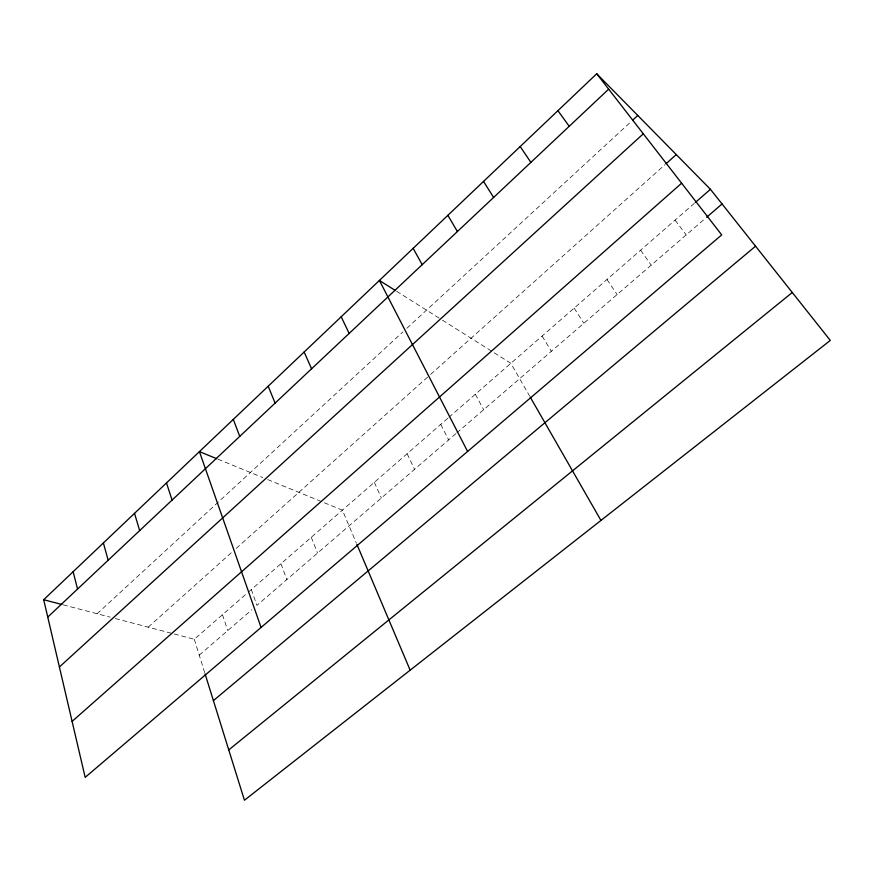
<?xml version="1.0" encoding="UTF-8"?>
<svg xmlns="http://www.w3.org/2000/svg" width="874" height="874" viewBox="0 0 874 874"><rect width="100%" height="100%" fill="white"/><g stroke="black" fill="none" stroke-linecap="round" stroke-linejoin="round"><path stroke-width="0.66" stroke-dasharray="4.37 3.28" d="M97.134 613.756L402.969 331.858M406.902 328.242L631.826 120.929M148.198 627.161L232.233 551.953M236.253 548.359L429.626 375.307M430.642 374.4L665.125 164.552M174.166 633.978L194.301 639.265L247.364 593.009M248.358 592.146L447.881 418.198M448.897 417.313L694.273 203.402M199.25 655.161L251.898 609.735M455.857 433.701L256.934 605.387L251.341 589.535M456.894 432.816L705.657 218.129M63.146 604.83L110.135 617.164M115.335 618.53L171.654 633.322M217.997 459.221L262.757 477.543M267.695 479.575L342.4 510.154L356.384 543.169M396.599 291.282L441.315 319.469M442.452 320.19L510.842 363.311L529.491 395.813M675.078 220.128L686.188 234.931M640.609 250.183L651.206 265.117M606.982 279.505L617.099 294.549M574.163 308.107L583.821 323.271M542.131 336.042L551.352 351.293M475.336 394.272L483.661 409.709M440.769 424.403L448.646 439.928M407.12 453.737L414.571 469.338M374.334 482.317L381.381 497.983M311.275 537.281L317.568 553.056M280.936 563.741L286.869 579.549M222.466 614.706L227.732 630.58M194.301 639.265L204.691 672.63"/><path stroke-width="1.31" d="M596.734 73.755L721.716 234.898L85.171 777.368L43.7 599.717L596.734 73.755L710.431 189.319L830.3 340.423L244.436 800.245L205.073 673.876M47.753 617.099L608.675 89.159M632.809 120.022L637.758 115.455M59.41 666.993L643.297 133.798M666.141 163.646L676.258 154.589M72.105 721.4L681.633 183.212M695.278 202.528L710.431 189.319M706.684 217.244L722.055 203.97M213.409 700.62L755.551 246.195M228.759 749.892L792.281 292.495M43.7 599.717L61.846 604.491M216.752 458.719L199.425 451.618L261.075 627.466M395.452 290.561L379.403 280.445L467.601 451.454M557.918 110.67L569.214 126.293M520.194 146.548L530.879 162.378M483.519 181.421L493.624 197.448M447.859 215.332L457.408 231.534M530.147 396.96L600.951 520.423M413.173 248.336L422.186 264.68M341.199 316.781L349.152 333.431M304.152 352.014L311.57 368.795M356.909 544.404L410.157 670.183M268.198 386.21L275.113 403.111M233.303 419.389L239.749 436.399M166.497 482.929L172.069 500.103M134.509 513.355L139.665 530.594M103.394 542.94L108.168 560.234M73.143 571.716L77.546 589.065"/></g></svg>
